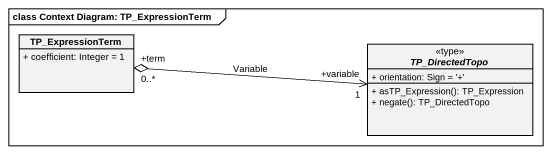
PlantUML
@startuml
mainframe class Context Diagram: TP_ExpressionTerm
hide circle
hide empty members
skinparam classAttributeIconSize 0
class TP_ExpressionTerm {
  + coefficient: Integer = 1
}
abstract class TP_DirectedTopo <<type>> {
  + orientation: Sign = '+'
  + asTP_Expression(): TP_Expression
  + negate(): TP_DirectedTopo
}
TP_ExpressionTerm "+term\n0..*" o-right-> "+variable\n1" TP_DirectedTopo : Variable
@enduml
